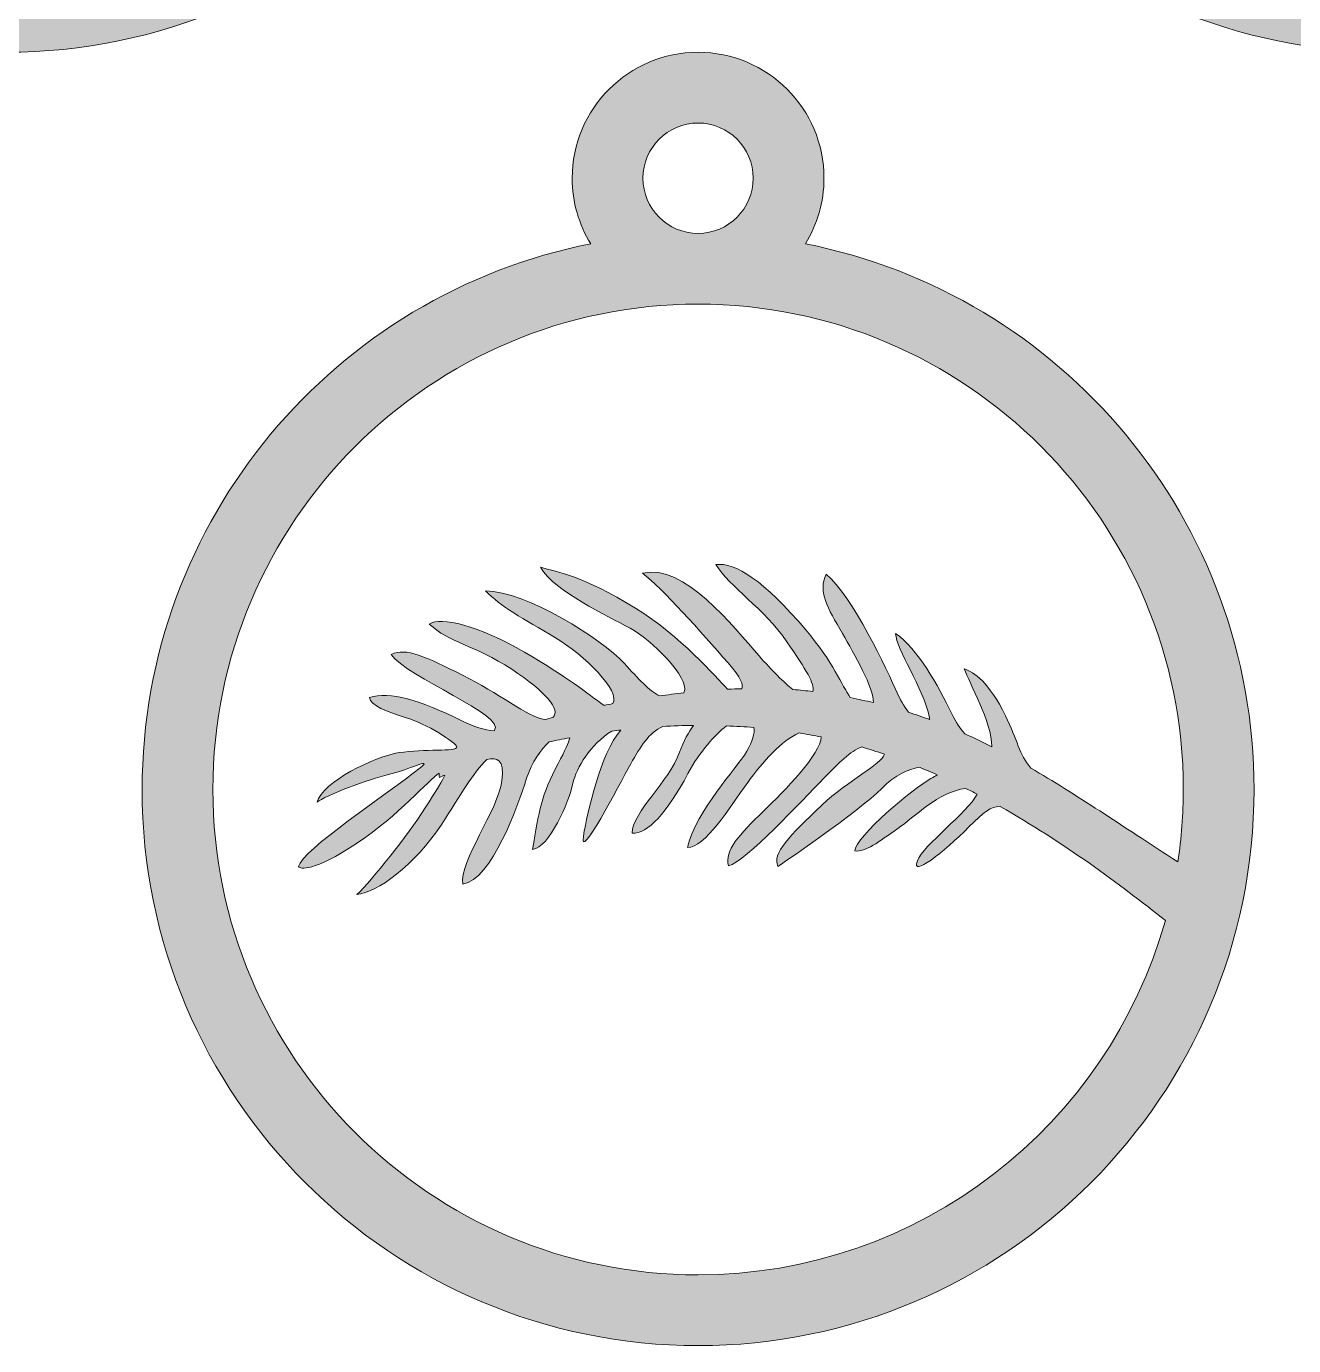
# Model space of a CAD drawing. Header units: inches. Extents: x -1104 to 5451, y -3757 to -136.
# Drawn here: x 3061.9 to 3509.8, y -1695.9 to -1229.8 of the extents above; entities that cross this region are included whole.
import ezdxf

# ---------------------------------------------------------------- set-up
doc = ezdxf.new("R2010")
doc.units = ezdxf.units.IN
doc.header["$MEASUREMENT"] = 0
doc.layers.add('Layer 1', color=7, linetype='Continuous')

# ---------------------------------------------------------------- blocks, each defined once
blk = doc.blocks.new('block 5')
at = {"layer": 'Layer 1', "true_color": 0xff8330}
h = blk.add_hatch(color=30, dxfattribs=at)
h.dxf.hatch_style = 2
edge = h.paths.add_edge_path()
edge.add_spline(control_points=[(3251.39, -1042.43), (3251.39, -947.06), (3183.1, -867.36), (3092.85, -849.62), (3097, -842.86), (3099.39, -834.92), (3099.39, -826.43), (3099.39, -801.89), (3079.43, -781.93), (3054.89, -781.93), (3030.35, -781.93), (3010.39, -801.89), (3010.39, -826.43), (3010.39, -834.92), (3012.78, -842.86), (3016.93, -849.62), (2926.68, -867.36), (2858.39, -947.06), (2858.39, -1042.43), (2858.39, -1150.78), (2946.54, -1238.93), (3054.89, -1238.93), (3163.24, -1238.93), (3251.39, -1150.78), (3251.39, -1042.43)], knot_values=[0, 0, 0, 0, 1, 1, 1, 2, 2, 2, 3, 3, 3, 4, 4, 4, 5, 5, 5, 6, 6, 6, 7, 7, 7, 8, 8, 8, 8], degree=3, periodic=1)
edge = h.paths.add_edge_path()
edge.add_spline(control_points=[(3054.89, -806.93), (3065.64, -806.93), (3074.39, -815.67), (3074.39, -826.43), (3074.39, -837.18), (3065.64, -845.93), (3054.89, -845.93), (3044.14, -845.93), (3035.39, -837.18), (3035.39, -826.43), (3035.39, -815.67), (3044.14, -806.93), (3054.89, -806.93)], knot_values=[0, 0, 0, 0, 1, 1, 1, 2, 2, 2, 3, 3, 3, 4, 4, 4, 4], degree=3, periodic=1)
edge = h.paths.add_edge_path()
edge.add_spline(control_points=[(3142.61, -1189.74), (3133.55, -1187.47), (3117.55, -1186.28), (3116.65, -1181.06), (3114.79, -1170.27), (3109.26, -1147.99), (3108.85, -1133.92), (3108.45, -1119.85), (3118.63, -1126.17), (3128.81, -1103.21), (3139, -1080.24), (3108.36, -1013.81), (3103.22, -1001.57), (3097.7, -988.41), (3061.84, -994.59), (3061.04, -1008.84), (3060.29, -1022.09), (3053.66, -1094.95), (3070.94, -1113.18), (3088.22, -1131.41), (3095.7, -1122.05), (3100.03, -1135.44), (3104.35, -1148.83), (3106.59, -1171.68), (3108.45, -1182.47), (3109.69, -1189.66), (3081.34, -1199.26), (3082.24, -1204.49), (3082.86, -1208.11), (3091.41, -1208.43), (3101.91, -1207.37), (3086.96, -1211.64), (3071.19, -1213.93), (3054.89, -1213.93), (3037.08, -1213.93), (3019.9, -1211.19), (3003.73, -1206.13), (3018.13, -1208.33), (3032.2, -1209.17), (3033, -1204.49), (3033.91, -1199.26), (3005.55, -1189.66), (3006.79, -1182.47), (3008.65, -1171.68), (3010.89, -1148.83), (3015.22, -1135.44), (3019.55, -1122.05), (3027.02, -1131.41), (3044.3, -1113.18), (3061.59, -1094.95), (3054.95, -1022.09), (3054.21, -1008.84), (3053.4, -994.59), (3017.55, -988.41), (3012.03, -1001.57), (3006.89, -1013.81), (2976.25, -1080.24), (2986.43, -1103.21), (2996.62, -1126.17), (3006.8, -1119.85), (3006.39, -1133.92), (3005.99, -1147.99), (3000.45, -1170.27), (2998.59, -1181.06), (2997.56, -1187.07), (2976.49, -1187.75), (2969.07, -1190.86), (2917.89, -1161.15), (2883.39, -1105.74), (2883.39, -1042.43), (2883.39, -947.86), (2960.33, -870.93), (3054.89, -870.93), (3149.46, -870.93), (3226.39, -947.86), (3226.39, -1042.43), (3226.39, -1068.96), (3220.33, -1094.11), (3209.53, -1116.55), (3204.34, -1113.91), (3178.53, -1103.56), (3166.05, -1098.61), (3153.38, -1093.58), (3140.14, -1091.19), (3138.94, -1091.85), (3137.15, -1092.85), (3197.51, -1115.14), (3209.28, -1117.06), (3202.85, -1130.3), (3194.77, -1142.6), (3185.3, -1153.68), (3181.07, -1149.72), (3163.8, -1136.02), (3155.3, -1129.34), (3146.37, -1122.34), (3136.13, -1117.67), (3134.92, -1118.07), (3133.14, -1118.66), (3174.74, -1149.47), (3184.83, -1154.24), (3172.78, -1168.21), (3158.53, -1180.22), (3142.61, -1189.74)], knot_values=[0, 0, 0, 0, 1, 1, 1, 2, 2, 2, 3, 3, 3, 4, 4, 4, 5, 5, 5, 6, 6, 6, 7, 7, 7, 8, 8, 8, 9, 9, 9, 10, 10, 10, 11, 11, 11, 12, 12, 12, 13, 13, 13, 14, 14, 14, 15, 15, 15, 16, 16, 16, 17, 17, 17, 18, 18, 18, 19, 19, 19, 20, 20, 20, 21, 21, 21, 22, 22, 22, 23, 23, 23, 24, 24, 24, 25, 25, 25, 26, 26, 26, 27, 27, 27, 28, 28, 28, 29, 29, 29, 30, 30, 30, 31, 31, 31, 32, 32, 32, 33, 33, 33, 34, 34, 34, 34], degree=3, periodic=1)
h = blk.add_hatch(color=30, dxfattribs=at)
h.dxf.hatch_style = 2
edge = h.paths.add_edge_path()
edge.add_spline(control_points=[(3740.19, -1042.43), (3740.19, -947.06), (3671.89, -867.36), (3581.65, -849.62), (3585.79, -842.86), (3588.19, -834.92), (3588.19, -826.43), (3588.19, -801.89), (3568.22, -781.93), (3543.69, -781.93), (3519.15, -781.93), (3499.19, -801.89), (3499.19, -826.43), (3499.19, -834.92), (3501.58, -842.86), (3505.72, -849.62), (3415.48, -867.36), (3347.19, -947.06), (3347.19, -1042.43), (3347.19, -1150.78), (3435.33, -1238.93), (3543.69, -1238.93), (3652.04, -1238.93), (3740.19, -1150.78), (3740.19, -1042.43)], knot_values=[0, 0, 0, 0, 1, 1, 1, 2, 2, 2, 3, 3, 3, 4, 4, 4, 5, 5, 5, 6, 6, 6, 7, 7, 7, 8, 8, 8, 8], degree=3, periodic=1)
edge = h.paths.add_edge_path()
edge.add_spline(control_points=[(3543.69, -806.93), (3554.44, -806.93), (3563.19, -815.67), (3563.19, -826.43), (3563.19, -837.18), (3554.44, -845.93), (3543.69, -845.93), (3532.93, -845.93), (3524.19, -837.18), (3524.19, -826.43), (3524.19, -815.67), (3532.93, -806.93), (3543.69, -806.93)], knot_values=[0, 0, 0, 0, 1, 1, 1, 2, 2, 2, 3, 3, 3, 4, 4, 4, 4], degree=3, periodic=1)
edge = h.paths.add_edge_path()
edge.add_spline(control_points=[(3543.69, -1213.93), (3449.12, -1213.93), (3372.19, -1136.99), (3372.19, -1042.43), (3372.19, -947.86), (3449.12, -870.93), (3543.69, -870.93), (3638.25, -870.93), (3715.19, -947.86), (3715.19, -1042.43), (3715.19, -1055.67), (3713.68, -1068.56), (3710.82, -1080.94), (3710.22, -1080.06), (3709.77, -1079.37), (3709.59, -1078.82), (3688.09, -1065.09), (3670.99, -1053.32), (3654.5, -1043.72), (3650.31, -1038.82), (3649.8, -1034.03), (3645.51, -1025.22), (3639.72, -1013.35), (3634.43, -1009.76), (3630.93, -1008.6), (3632.74, -1013.84), (3640.64, -1027.32), (3640.69, -1036.15), (3637.54, -1034.55), (3634.37, -1033.03), (3631.16, -1031.59), (3629.55, -1029.81), (3627.94, -1027.48), (3626.43, -1024.33), (3621.66, -1014.34), (3614.49, -1001.62), (3606.67, -996.14), (3606.88, -1002), (3616.4, -1014.85), (3618.64, -1025.97), (3618.68, -1026.18), (3618.7, -1026.36), (3618.74, -1026.54), (3616.28, -1025.65), (3613.77, -1024.8), (3611.22, -1024), (3609.61, -1021.74), (3608.12, -1019.24), (3607.21, -1017.15), (3604, -1009.77), (3591.23, -982.41), (3582.16, -975.23), (3579.1, -981.25), (3582.57, -986.95), (3587.89, -996.15), (3591.99, -1003.25), (3599.13, -1015.65), (3598.81, -1020.57), (3596.16, -1019.94), (3593.44, -1019.35), (3590.65, -1018.8), (3587.66, -1014.44), (3584.75, -1006.45), (3574.92, -994.87), (3560.05, -977.34), (3550, -970.88), (3543.18, -971.81), (3547.84, -979.62), (3560.29, -987.3), (3568.26, -999.06), (3575.22, -1009.34), (3578.11, -1013.74), (3577.42, -1016.65), (3575.14, -1016.36), (3572.8, -1016.13), (3570.39, -1015.96), (3567.18, -1013.45), (3563.06, -1009.29), (3558.45, -1004.08), (3549.21, -993.64), (3531.83, -971.2), (3517.26, -974.86), (3524.23, -980.21), (3537.91, -995.63), (3547.5, -1006.55), (3552.17, -1011.86), (3552.9, -1014.38), (3552.3, -1015.64), (3550.65, -1015.69), (3548.98, -1015.75), (3547.31, -1015.83), (3542.96, -1011.47), (3530.72, -996.94), (3514.77, -987.22), (3495.58, -975.52), (3487.74, -974.57), (3481.11, -972.72), (3486.49, -981.51), (3504.67, -989.82), (3512.86, -994.28), (3519.98, -998.15), (3534.18, -1011.58), (3531.88, -1017.11), (3528.97, -1017.43), (3526.07, -1017.79), (3523.17, -1018.2), (3519.54, -1016.33), (3515.84, -1012.22), (3510.8, -1006.7), (3502.82, -997.96), (3476.17, -981.27), (3461.74, -981.06), (3466.96, -986.59), (3474.96, -990.8), (3486.46, -997.69), (3496.57, -1003.75), (3509.67, -1016.6), (3506.75, -1020.92), (3505.71, -1021.12), (3504.68, -1021.33), (3503.66, -1021.54), (3497.35, -1017.21), (3491.26, -1011.87), (3475.56, -1002.76), (3459.07, -993.18), (3445.93, -990.15), (3441.87, -992.78), (3448.65, -999.4), (3457.83, -1000.12), (3471, -1008.77), (3483.12, -1016.73), (3488.33, -1023.11), (3485.64, -1025.75), (3484.63, -1026.02), (3483.63, -1026.29), (3482.65, -1026.57), (3477.01, -1025.77), (3465.73, -1016.86), (3453.84, -1010.96), (3440.17, -1004.18), (3433.73, -1001.07), (3428.4, -1003.51), (3433.73, -1011.69), (3469.39, -1024.99), (3464.83, -1030.51), (3461.37, -1030.28), (3457.63, -1029.09), (3453.57, -1027.08), (3438.36, -1019.57), (3427.92, -1016.39), (3420.69, -1018.8), (3421.09, -1021.61), (3426.88, -1023.87), (3433.71, -1025.88), (3440.54, -1027.89), (3451.58, -1034.7), (3451.58, -1036.31), (3451.58, -1037.92), (3439.99, -1036.88), (3431.22, -1038.24), (3422.46, -1039.61), (3404.05, -1048.62), (3402.2, -1055.78), (3404.85, -1053.45), (3420.77, -1047.5), (3427.44, -1045.97), (3434.11, -1044.44), (3443.57, -1039.68), (3438.62, -1043.66), (3426.85, -1053.13), (3396.89, -1072.5), (3395.69, -1078.53), (3396.25, -1079.25), (3400.59, -1080.7), (3416.43, -1070.17), (3431, -1060.48), (3441.54, -1047.88), (3445.39, -1045.43), (3445.31, -1045.96), (3445.32, -1046.48), (3445.5, -1046.98), (3446.09, -1046.7), (3446.7, -1046.43), (3447.31, -1046.16), (3446.73, -1047.9), (3444.29, -1051.58), (3440.38, -1057.79), (3434.11, -1067.76), (3421.73, -1083.19), (3416.27, -1088.33), (3423.42, -1087.77), (3436.52, -1078.21), (3446.25, -1063.5), (3453.1, -1053.14), (3457.25, -1045.34), (3462.24, -1040.62), (3465.86, -1039.96), (3468.51, -1040.4), (3467.51, -1048.17), (3466.19, -1058.55), (3452.5, -1076.58), (3453.66, -1084.74), (3464.05, -1083.05), (3473.08, -1057.2), (3476.27, -1047.32), (3478.16, -1041.49), (3481.31, -1037.21), (3484.19, -1034.45), (3486.59, -1033.93), (3489.03, -1033.43), (3491.51, -1032.97), (3491.06, -1034.7), (3489.83, -1037.55), (3487.41, -1042.07), (3481.43, -1053.26), (3480.61, -1058.75), (3478.36, -1072.44), (3484.28, -1071.81), (3491.2, -1055.79), (3492.62, -1049.1), (3493.79, -1043.61), (3498.88, -1035.23), (3506.4, -1030.63), (3507.45, -1030.49), (3508.51, -1030.37), (3509.57, -1030.25), (3502.33, -1038.55), (3497.8, -1059.13), (3496.32, -1067.78), (3494.7, -1077.25), (3508.68, -1049.98), (3513.07, -1042.21), (3516.59, -1036), (3519.33, -1031.33), (3524.37, -1028.99), (3527.98, -1028.79), (3531.61, -1028.67), (3535.26, -1028.62), (3533.56, -1030.9), (3531.73, -1034), (3530.3, -1038.09), (3526.56, -1048.75), (3513.82, -1058.94), (3513.53, -1066.67), (3519.08, -1067.06), (3525.83, -1059.43), (3533.27, -1045.65), (3537.56, -1037.72), (3542.72, -1032.01), (3546.93, -1028.78), (3550.15, -1028.91), (3553.39, -1029.09), (3556.62, -1029.36), (3556.89, -1031.38), (3556.21, -1034.18), (3554.09, -1037.74), (3550.07, -1044.48), (3536.58, -1058.23), (3533.06, -1071.73), (3539.28, -1072.01), (3547.88, -1057.75), (3554.39, -1048.79), (3559.63, -1041.58), (3566.48, -1033.91), (3572.54, -1031.28), (3575.17, -1031.7), (3577.79, -1032.18), (3580.4, -1032.71), (3580.34, -1038.47), (3567.28, -1051.92), (3560, -1058.9), (3551.45, -1067.13), (3546.04, -1073.01), (3547.64, -1078.21), (3553.68, -1076.74), (3573.25, -1055.48), (3581.38, -1047.19), (3586.63, -1041.85), (3590.71, -1037.7), (3594.68, -1036.25), (3597.38, -1037.04), (3600.07, -1037.88), (3602.73, -1038.78), (3601.75, -1042.33), (3589.87, -1048.11), (3580.6, -1056.79), (3569.07, -1067.59), (3562.94, -1074.01), (3565.09, -1078.43), (3565.09, -1078.43), (3593.63, -1059.16), (3601.77, -1050.87), (3606.49, -1046.07), (3611.28, -1044.12), (3615.06, -1043.4), (3617.18, -1044.27), (3619.29, -1045.16), (3621.38, -1046.09), (3620.77, -1046.47), (3620.03, -1046.91), (3619.12, -1047.41), (3613.24, -1050.64), (3592.31, -1068.02), (3592.22, -1072.97), (3596.27, -1073.36), (3600.45, -1069.88), (3607.42, -1065.09), (3613.44, -1060.96), (3621.6, -1052.18), (3631.47, -1050.86), (3632.83, -1051.54), (3634.18, -1052.22), (3635.53, -1052.92), (3631.92, -1059.6), (3616.56, -1070.8), (3614.36, -1076.48), (3611.91, -1082.81), (3623.68, -1073.34), (3632.54, -1064.51), (3637.84, -1059.23), (3640.28, -1057.18), (3643.6, -1057.29), (3667.54, -1070.73), (3688.45, -1086.77), (3705.21, -1100.07), (3681.48, -1166.36), (3618.04, -1213.93), (3543.69, -1213.93)], knot_values=[0, 0, 0, 0, 1, 1, 1, 2, 2, 2, 3, 3, 3, 4, 4, 4, 5, 5, 5, 6, 6, 6, 7, 7, 7, 8, 8, 8, 9, 9, 9, 10, 10, 10, 11, 11, 11, 12, 12, 12, 13, 13, 13, 14, 14, 14, 15, 15, 15, 16, 16, 16, 17, 17, 17, 18, 18, 18, 19, 19, 19, 20, 20, 20, 21, 21, 21, 22, 22, 22, 23, 23, 23, 24, 24, 24, 25, 25, 25, 26, 26, 26, 27, 27, 27, 28, 28, 28, 29, 29, 29, 30, 30, 30, 31, 31, 31, 32, 32, 32, 33, 33, 33, 34, 34, 34, 35, 35, 35, 36, 36, 36, 37, 37, 37, 38, 38, 38, 39, 39, 39, 40, 40, 40, 41, 41, 41, 42, 42, 42, 43, 43, 43, 44, 44, 44, 45, 45, 45, 46, 46, 46, 47, 47, 47, 48, 48, 48, 49, 49, 49, 50, 50, 50, 51, 51, 51, 52, 52, 52, 53, 53, 53, 54, 54, 54, 55, 55, 55, 56, 56, 56, 57, 57, 57, 58, 58, 58, 59, 59, 59, 60, 60, 60, 61, 61, 61, 62, 62, 62, 63, 63, 63, 64, 64, 64, 65, 65, 65, 66, 66, 66, 67, 67, 67, 68, 68, 68, 69, 69, 69, 70, 70, 70, 71, 71, 71, 72, 72, 72, 73, 73, 73, 74, 74, 74, 75, 75, 75, 76, 76, 76, 77, 77, 77, 78, 78, 78, 79, 79, 79, 80, 80, 80, 81, 81, 81, 82, 82, 82, 83, 83, 83, 84, 84, 84, 85, 85, 85, 86, 86, 86, 87, 87, 87, 88, 88, 88, 89, 89, 89, 90, 90, 90, 91, 91, 91, 92, 92, 92, 93, 93, 93, 94, 94, 94, 95, 95, 95, 96, 96, 96, 97, 97, 97, 98, 98, 98, 99, 99, 99, 100, 100, 100, 101, 101, 101, 102, 102, 102, 103, 103, 103, 104, 104, 104, 105, 105, 105, 106, 106, 106, 107, 107, 107, 108, 108, 108, 109, 109, 109, 109], degree=3, periodic=1)
h = blk.add_hatch(color=30, dxfattribs=at)
h.dxf.hatch_style = 2
edge = h.paths.add_edge_path()
edge.add_spline(control_points=[(3337.25, -1306.62), (3341.39, -1299.86), (3343.79, -1291.92), (3343.79, -1283.43), (3343.79, -1258.89), (3323.83, -1238.93), (3299.29, -1238.93), (3274.75, -1238.93), (3254.79, -1258.89), (3254.79, -1283.43), (3254.79, -1291.92), (3257.18, -1299.86), (3261.33, -1306.62), (3171.08, -1324.36), (3102.79, -1404.06), (3102.79, -1499.43), (3102.79, -1607.78), (3190.94, -1695.93), (3299.29, -1695.93), (3407.64, -1695.93), (3495.79, -1607.78), (3495.79, -1499.43), (3495.79, -1404.06), (3427.5, -1324.36), (3337.25, -1306.62)], knot_values=[0, 0, 0, 0, 1, 1, 1, 2, 2, 2, 3, 3, 3, 4, 4, 4, 5, 5, 5, 6, 6, 6, 7, 7, 7, 8, 8, 8, 8], degree=3, periodic=1)
edge = h.paths.add_edge_path()
edge.add_spline(control_points=[(3299.29, -1263.93), (3310.04, -1263.93), (3318.79, -1272.67), (3318.79, -1283.43), (3318.79, -1294.18), (3310.04, -1302.93), (3299.29, -1302.93), (3288.54, -1302.93), (3279.79, -1294.18), (3279.79, -1283.43), (3279.79, -1272.67), (3288.54, -1263.93), (3299.29, -1263.93)], knot_values=[0, 0, 0, 0, 1, 1, 1, 2, 2, 2, 3, 3, 3, 4, 4, 4, 4], degree=3, periodic=1)
edge = h.paths.add_edge_path()
edge.add_spline(control_points=[(3468.88, -1524.97), (3448.85, -1512.1), (3432.6, -1501.01), (3416.93, -1491.88), (3412.74, -1486.99), (3412.23, -1482.19), (3407.94, -1473.38), (3402.15, -1461.52), (3396.86, -1457.93), (3393.36, -1456.76), (3395.17, -1462), (3403.07, -1475.48), (3403.12, -1484.31), (3399.97, -1482.71), (3396.8, -1481.2), (3393.59, -1479.76), (3391.98, -1477.97), (3390.37, -1475.65), (3388.86, -1472.49), (3384.09, -1462.5), (3376.92, -1449.78), (3369.1, -1444.3), (3369.31, -1450.16), (3378.84, -1463.01), (3381.07, -1474.14), (3381.11, -1474.34), (3381.13, -1474.52), (3381.17, -1474.71), (3378.71, -1473.81), (3376.2, -1472.97), (3373.65, -1472.16), (3372.04, -1469.9), (3370.55, -1467.4), (3369.65, -1465.32), (3366.43, -1457.93), (3353.66, -1430.57), (3344.59, -1423.39), (3341.54, -1429.41), (3345, -1435.11), (3350.32, -1444.32), (3354.42, -1451.41), (3361.56, -1463.81), (3361.24, -1468.74), (3358.59, -1468.1), (3355.87, -1467.51), (3353.08, -1466.97), (3350.09, -1462.61), (3347.18, -1454.62), (3337.35, -1443.04), (3322.48, -1425.5), (3312.43, -1419.04), (3305.61, -1419.97), (3310.27, -1427.79), (3322.72, -1435.46), (3330.69, -1447.22), (3337.65, -1457.5), (3340.54, -1461.9), (3339.85, -1464.81), (3337.57, -1464.52), (3335.23, -1464.29), (3332.82, -1464.12), (3329.61, -1461.62), (3325.49, -1457.45), (3320.88, -1452.24), (3311.64, -1441.8), (3294.26, -1419.36), (3279.69, -1423.02), (3286.66, -1428.38), (3300.34, -1443.79), (3309.94, -1454.71), (3314.6, -1460.02), (3315.33, -1462.54), (3314.73, -1463.8), (3313.08, -1463.85), (3311.41, -1463.91), (3309.74, -1464), (3305.39, -1459.63), (3293.15, -1445.11), (3277.2, -1435.39), (3258.01, -1423.68), (3250.17, -1422.73), (3243.54, -1420.89), (3248.92, -1429.67), (3267.1, -1437.98), (3275.29, -1442.44), (3282.41, -1446.32), (3296.61, -1459.74), (3294.31, -1465.27), (3291.4, -1465.59), (3288.5, -1465.96), (3285.6, -1466.36), (3281.97, -1464.5), (3278.27, -1460.39), (3273.23, -1454.86), (3265.25, -1446.12), (3238.6, -1429.43), (3224.17, -1429.23), (3229.39, -1434.75), (3237.4, -1438.96), (3248.89, -1445.85), (3259, -1451.91), (3272.1, -1464.76), (3269.18, -1469.09), (3268.14, -1469.28), (3267.11, -1469.49), (3266.09, -1469.7), (3259.78, -1465.37), (3253.69, -1460.04), (3237.99, -1450.92), (3221.5, -1441.35), (3208.36, -1438.31), (3204.3, -1440.95), (3211.08, -1447.57), (3220.26, -1448.28), (3233.43, -1456.93), (3245.55, -1464.89), (3250.76, -1471.27), (3248.07, -1473.91), (3247.06, -1474.18), (3246.06, -1474.45), (3245.08, -1474.73), (3239.44, -1473.93), (3228.16, -1465.03), (3216.27, -1459.13), (3202.6, -1452.35), (3196.16, -1449.23), (3190.83, -1451.68), (3196.16, -1459.85), (3231.82, -1473.15), (3227.26, -1478.68), (3223.8, -1478.44), (3220.06, -1477.25), (3216, -1475.24), (3200.79, -1467.73), (3190.35, -1464.55), (3183.12, -1466.96), (3183.52, -1469.78), (3189.31, -1472.04), (3196.14, -1474.05), (3202.97, -1476.06), (3214.01, -1482.86), (3214.01, -1484.47), (3214.01, -1486.08), (3202.42, -1485.04), (3193.65, -1486.41), (3184.89, -1487.77), (3166.48, -1496.79), (3164.63, -1503.94), (3167.28, -1501.61), (3183.2, -1495.66), (3189.87, -1494.13), (3196.54, -1492.61), (3206, -1487.84), (3201.05, -1491.82), (3189.28, -1501.3), (3159.32, -1520.66), (3158.12, -1526.69), (3158.68, -1527.41), (3163.02, -1528.86), (3178.86, -1518.33), (3193.44, -1508.64), (3203.98, -1496.04), (3207.82, -1493.6), (3207.74, -1494.12), (3207.75, -1494.64), (3207.93, -1495.14), (3208.52, -1494.86), (3209.13, -1494.6), (3209.74, -1494.32), (3209.16, -1496.06), (3206.72, -1499.74), (3202.81, -1505.95), (3196.54, -1515.92), (3184.16, -1531.35), (3178.7, -1536.5), (3185.85, -1535.94), (3198.95, -1526.37), (3208.68, -1511.66), (3215.53, -1501.3), (3219.68, -1493.51), (3224.67, -1488.78), (3228.3, -1488.12), (3230.94, -1488.56), (3229.94, -1496.34), (3228.62, -1506.71), (3214.93, -1524.75), (3216.09, -1532.9), (3226.48, -1531.21), (3235.51, -1505.36), (3238.7, -1495.48), (3240.59, -1489.65), (3243.74, -1485.37), (3246.62, -1482.62), (3249.02, -1482.09), (3251.46, -1481.59), (3253.94, -1481.13), (3253.5, -1482.87), (3252.26, -1485.71), (3249.84, -1490.23), (3243.86, -1501.43), (3243.04, -1506.92), (3240.79, -1520.61), (3246.71, -1519.98), (3253.63, -1503.96), (3255.05, -1497.26), (3256.22, -1491.78), (3261.31, -1483.4), (3268.83, -1478.79), (3269.89, -1478.66), (3270.95, -1478.54), (3272, -1478.41), (3264.77, -1486.72), (3260.23, -1507.29), (3258.75, -1515.94), (3257.13, -1525.41), (3271.11, -1498.14), (3275.5, -1490.38), (3279.02, -1484.16), (3281.76, -1479.49), (3286.8, -1477.16), (3290.41, -1476.96), (3294.04, -1476.83), (3297.7, -1476.79), (3295.99, -1479.07), (3294.16, -1482.17), (3292.73, -1486.25), (3288.99, -1496.91), (3276.25, -1507.11), (3275.96, -1514.83), (3281.52, -1515.23), (3288.26, -1507.6), (3295.71, -1493.81), (3299.99, -1485.88), (3305.15, -1480.17), (3309.36, -1476.95), (3312.58, -1477.07), (3315.82, -1477.26), (3319.05, -1477.52), (3319.32, -1479.54), (3318.64, -1482.34), (3316.52, -1485.9), (3312.5, -1492.64), (3299.01, -1506.39), (3295.5, -1519.89), (3301.71, -1520.17), (3310.31, -1505.91), (3316.82, -1496.95), (3322.06, -1489.74), (3328.91, -1482.08), (3334.97, -1479.44), (3337.6, -1479.87), (3340.22, -1480.34), (3342.83, -1480.87), (3342.77, -1486.63), (3329.71, -1500.08), (3322.44, -1507.07), (3313.88, -1515.29), (3308.47, -1521.18), (3310.07, -1526.38), (3316.11, -1524.9), (3335.68, -1503.64), (3343.81, -1495.36), (3349.06, -1490.02), (3353.14, -1485.87), (3357.11, -1484.41), (3359.81, -1485.2), (3362.5, -1486.04), (3365.16, -1486.94), (3364.18, -1490.5), (3352.3, -1496.27), (3343.04, -1504.95), (3331.5, -1515.75), (3325.37, -1522.18), (3327.52, -1526.6), (3327.52, -1526.6), (3356.06, -1507.32), (3364.2, -1499.03), (3368.92, -1494.23), (3373.71, -1492.28), (3377.49, -1491.56), (3379.61, -1492.43), (3381.72, -1493.33), (3383.81, -1494.25), (3383.2, -1494.64), (3382.46, -1495.07), (3381.55, -1495.57), (3375.67, -1498.8), (3354.74, -1516.19), (3354.66, -1521.14), (3358.7, -1521.52), (3362.88, -1518.04), (3369.85, -1513.26), (3375.87, -1509.12), (3384.03, -1500.34), (3393.9, -1499.02), (3395.26, -1499.7), (3396.62, -1500.39), (3397.96, -1501.08), (3394.35, -1507.77), (3378.99, -1518.96), (3376.79, -1524.65), (3374.34, -1530.97), (3386.11, -1521.5), (3394.97, -1512.67), (3400.27, -1507.4), (3402.71, -1505.34), (3406.03, -1505.45), (3428.47, -1518.05), (3448.24, -1532.93), (3464.44, -1545.7), (3444.19, -1617.86), (3377.82, -1670.93), (3299.29, -1670.93), (3204.72, -1670.93), (3127.79, -1593.99), (3127.79, -1499.43), (3127.79, -1404.86), (3204.72, -1327.93), (3299.29, -1327.93), (3393.85, -1327.93), (3470.79, -1404.86), (3470.79, -1499.43), (3470.79, -1508.11), (3470.13, -1516.63), (3468.88, -1524.97)], knot_values=[0, 0, 0, 0, 1, 1, 1, 2, 2, 2, 3, 3, 3, 4, 4, 4, 5, 5, 5, 6, 6, 6, 7, 7, 7, 8, 8, 8, 9, 9, 9, 10, 10, 10, 11, 11, 11, 12, 12, 12, 13, 13, 13, 14, 14, 14, 15, 15, 15, 16, 16, 16, 17, 17, 17, 18, 18, 18, 19, 19, 19, 20, 20, 20, 21, 21, 21, 22, 22, 22, 23, 23, 23, 24, 24, 24, 25, 25, 25, 26, 26, 26, 27, 27, 27, 28, 28, 28, 29, 29, 29, 30, 30, 30, 31, 31, 31, 32, 32, 32, 33, 33, 33, 34, 34, 34, 35, 35, 35, 36, 36, 36, 37, 37, 37, 38, 38, 38, 39, 39, 39, 40, 40, 40, 41, 41, 41, 42, 42, 42, 43, 43, 43, 44, 44, 44, 45, 45, 45, 46, 46, 46, 47, 47, 47, 48, 48, 48, 49, 49, 49, 50, 50, 50, 51, 51, 51, 52, 52, 52, 53, 53, 53, 54, 54, 54, 55, 55, 55, 56, 56, 56, 57, 57, 57, 58, 58, 58, 59, 59, 59, 60, 60, 60, 61, 61, 61, 62, 62, 62, 63, 63, 63, 64, 64, 64, 65, 65, 65, 66, 66, 66, 67, 67, 67, 68, 68, 68, 69, 69, 69, 70, 70, 70, 71, 71, 71, 72, 72, 72, 73, 73, 73, 74, 74, 74, 75, 75, 75, 76, 76, 76, 77, 77, 77, 78, 78, 78, 79, 79, 79, 80, 80, 80, 81, 81, 81, 82, 82, 82, 83, 83, 83, 84, 84, 84, 85, 85, 85, 86, 86, 86, 87, 87, 87, 88, 88, 88, 89, 89, 89, 90, 90, 90, 91, 91, 91, 92, 92, 92, 93, 93, 93, 94, 94, 94, 95, 95, 95, 96, 96, 96, 97, 97, 97, 98, 98, 98, 99, 99, 99, 100, 100, 100, 101, 101, 101, 102, 102, 102, 103, 103, 103, 104, 104, 104, 105, 105, 105, 106, 106, 106, 107, 107, 107, 108, 108, 108, 108], degree=3, periodic=1)
at = {"layer": 'Layer 1', "lineweight": 0}
for points, knots in [([(3251.39, -1042.43), (3251.39, -947.06), (3183.1, -867.36), (3092.85, -849.62), (3097, -842.86), (3099.39, -834.92), (3099.39, -826.43), (3099.39, -801.89), (3079.43, -781.93), (3054.89, -781.93), (3030.35, -781.93), (3010.39, -801.89), (3010.39, -826.43), (3010.39, -834.92), (3012.78, -842.86), (3016.93, -849.62), (2926.68, -867.36), (2858.39, -947.06), (2858.39, -1042.43), (2858.39, -1150.78), (2946.54, -1238.93), (3054.89, -1238.93), (3163.24, -1238.93), (3251.39, -1150.78), (3251.39, -1042.43)], [0, 0, 0, 0, 1, 1, 1, 2, 2, 2, 3, 3, 3, 4, 4, 4, 5, 5, 5, 6, 6, 6, 7, 7, 7, 8, 8, 8, 8]), ([(3740.19, -1042.43), (3740.19, -947.06), (3671.89, -867.36), (3581.65, -849.62), (3585.79, -842.86), (3588.19, -834.92), (3588.19, -826.43), (3588.19, -801.89), (3568.22, -781.93), (3543.69, -781.93), (3519.15, -781.93), (3499.19, -801.89), (3499.19, -826.43), (3499.19, -834.92), (3501.58, -842.86), (3505.72, -849.62), (3415.48, -867.36), (3347.19, -947.06), (3347.19, -1042.43), (3347.19, -1150.78), (3435.33, -1238.93), (3543.69, -1238.93), (3652.04, -1238.93), (3740.19, -1150.78), (3740.19, -1042.43)], [0, 0, 0, 0, 1, 1, 1, 2, 2, 2, 3, 3, 3, 4, 4, 4, 5, 5, 5, 6, 6, 6, 7, 7, 7, 8, 8, 8, 8]), ([(3337.25, -1306.62), (3341.39, -1299.86), (3343.79, -1291.92), (3343.79, -1283.43), (3343.79, -1258.89), (3323.83, -1238.93), (3299.29, -1238.93), (3274.75, -1238.93), (3254.79, -1258.89), (3254.79, -1283.43), (3254.79, -1291.92), (3257.18, -1299.86), (3261.33, -1306.62), (3171.08, -1324.36), (3102.79, -1404.06), (3102.79, -1499.43), (3102.79, -1607.78), (3190.94, -1695.93), (3299.29, -1695.93), (3407.64, -1695.93), (3495.79, -1607.78), (3495.79, -1499.43), (3495.79, -1404.06), (3427.5, -1324.36), (3337.25, -1306.62)], [0, 0, 0, 0, 1, 1, 1, 2, 2, 2, 3, 3, 3, 4, 4, 4, 5, 5, 5, 6, 6, 6, 7, 7, 7, 8, 8, 8, 8]), ([(3299.29, -1263.93), (3310.04, -1263.93), (3318.79, -1272.67), (3318.79, -1283.43), (3318.79, -1294.18), (3310.04, -1302.93), (3299.29, -1302.93), (3288.54, -1302.93), (3279.79, -1294.18), (3279.79, -1283.43), (3279.79, -1272.67), (3288.54, -1263.93), (3299.29, -1263.93)], [0, 0, 0, 0, 1, 1, 1, 2, 2, 2, 3, 3, 3, 4, 4, 4, 4]), ([(3468.88, -1524.97), (3448.85, -1512.1), (3432.6, -1501.01), (3416.93, -1491.88), (3412.74, -1486.99), (3412.23, -1482.19), (3407.94, -1473.38), (3402.15, -1461.52), (3396.86, -1457.93), (3393.36, -1456.76), (3395.17, -1462), (3403.07, -1475.48), (3403.12, -1484.31), (3399.97, -1482.71), (3396.8, -1481.2), (3393.59, -1479.76), (3391.98, -1477.97), (3390.37, -1475.65), (3388.86, -1472.49), (3384.09, -1462.5), (3376.92, -1449.78), (3369.1, -1444.3), (3369.31, -1450.16), (3378.84, -1463.01), (3381.07, -1474.14), (3381.11, -1474.34), (3381.13, -1474.52), (3381.17, -1474.71), (3378.71, -1473.81), (3376.2, -1472.97), (3373.65, -1472.16), (3372.04, -1469.9), (3370.55, -1467.4), (3369.65, -1465.32), (3366.43, -1457.93), (3353.66, -1430.57), (3344.59, -1423.39), (3341.54, -1429.41), (3345, -1435.11), (3350.32, -1444.32), (3354.42, -1451.41), (3361.56, -1463.81), (3361.24, -1468.74), (3358.59, -1468.1), (3355.87, -1467.51), (3353.08, -1466.97), (3350.09, -1462.61), (3347.18, -1454.62), (3337.35, -1443.04), (3322.48, -1425.5), (3312.43, -1419.04), (3305.61, -1419.97), (3310.27, -1427.79), (3322.72, -1435.46), (3330.69, -1447.22), (3337.65, -1457.5), (3340.54, -1461.9), (3339.85, -1464.81), (3337.57, -1464.52), (3335.23, -1464.29), (3332.82, -1464.12), (3329.61, -1461.62), (3325.49, -1457.45), (3320.88, -1452.24), (3311.64, -1441.8), (3294.26, -1419.36), (3279.69, -1423.02), (3286.66, -1428.38), (3300.34, -1443.79), (3309.94, -1454.71), (3314.6, -1460.02), (3315.33, -1462.54), (3314.73, -1463.8), (3313.08, -1463.85), (3311.41, -1463.91), (3309.74, -1464), (3305.39, -1459.63), (3293.15, -1445.11), (3277.2, -1435.39), (3258.01, -1423.68), (3250.17, -1422.73), (3243.54, -1420.89), (3248.92, -1429.67), (3267.1, -1437.98), (3275.29, -1442.44), (3282.41, -1446.32), (3296.61, -1459.74), (3294.31, -1465.27), (3291.4, -1465.59), (3288.5, -1465.96), (3285.6, -1466.36), (3281.97, -1464.5), (3278.27, -1460.39), (3273.23, -1454.86), (3265.25, -1446.12), (3238.6, -1429.43), (3224.17, -1429.23), (3229.39, -1434.75), (3237.4, -1438.96), (3248.89, -1445.85), (3259, -1451.91), (3272.1, -1464.76), (3269.18, -1469.09), (3268.14, -1469.28), (3267.11, -1469.49), (3266.09, -1469.7), (3259.78, -1465.37), (3253.69, -1460.04), (3237.99, -1450.92), (3221.5, -1441.35), (3208.36, -1438.31), (3204.3, -1440.95), (3211.08, -1447.57), (3220.26, -1448.28), (3233.43, -1456.93), (3245.55, -1464.89), (3250.76, -1471.27), (3248.07, -1473.91), (3247.06, -1474.18), (3246.06, -1474.45), (3245.08, -1474.73), (3239.44, -1473.93), (3228.16, -1465.03), (3216.27, -1459.13), (3202.6, -1452.35), (3196.16, -1449.23), (3190.83, -1451.68), (3196.16, -1459.85), (3231.82, -1473.15), (3227.26, -1478.68), (3223.8, -1478.44), (3220.06, -1477.25), (3216, -1475.24), (3200.79, -1467.73), (3190.35, -1464.55), (3183.12, -1466.96), (3183.52, -1469.78), (3189.31, -1472.04), (3196.14, -1474.05), (3202.97, -1476.06), (3214.01, -1482.86), (3214.01, -1484.47), (3214.01, -1486.08), (3202.42, -1485.04), (3193.65, -1486.41), (3184.89, -1487.77), (3166.48, -1496.79), (3164.63, -1503.94), (3167.28, -1501.61), (3183.2, -1495.66), (3189.87, -1494.13), (3196.54, -1492.61), (3206, -1487.84), (3201.05, -1491.82), (3189.28, -1501.3), (3159.32, -1520.66), (3158.12, -1526.69), (3158.68, -1527.41), (3163.02, -1528.86), (3178.86, -1518.33), (3193.44, -1508.64), (3203.98, -1496.04), (3207.82, -1493.6), (3207.74, -1494.12), (3207.75, -1494.64), (3207.93, -1495.14), (3208.52, -1494.86), (3209.13, -1494.6), (3209.74, -1494.32), (3209.16, -1496.06), (3206.72, -1499.74), (3202.81, -1505.95), (3196.54, -1515.92), (3184.16, -1531.35), (3178.7, -1536.5), (3185.85, -1535.94), (3198.95, -1526.37), (3208.68, -1511.66), (3215.53, -1501.3), (3219.68, -1493.51), (3224.67, -1488.78), (3228.3, -1488.12), (3230.94, -1488.56), (3229.94, -1496.34), (3228.62, -1506.71), (3214.93, -1524.75), (3216.09, -1532.9), (3226.48, -1531.21), (3235.51, -1505.36), (3238.7, -1495.48), (3240.59, -1489.65), (3243.74, -1485.37), (3246.62, -1482.62), (3249.02, -1482.09), (3251.46, -1481.59), (3253.94, -1481.13), (3253.5, -1482.87), (3252.26, -1485.71), (3249.84, -1490.23), (3243.86, -1501.43), (3243.04, -1506.92), (3240.79, -1520.61), (3246.71, -1519.98), (3253.63, -1503.96), (3255.05, -1497.26), (3256.22, -1491.78), (3261.31, -1483.4), (3268.83, -1478.79), (3269.89, -1478.66), (3270.95, -1478.54), (3272, -1478.41), (3264.77, -1486.72), (3260.23, -1507.29), (3258.75, -1515.94), (3257.13, -1525.41), (3271.11, -1498.14), (3275.5, -1490.38), (3279.02, -1484.16), (3281.76, -1479.49), (3286.8, -1477.16), (3290.41, -1476.96), (3294.04, -1476.83), (3297.7, -1476.79), (3295.99, -1479.07), (3294.16, -1482.17), (3292.73, -1486.25), (3288.99, -1496.91), (3276.25, -1507.11), (3275.96, -1514.83), (3281.52, -1515.23), (3288.26, -1507.6), (3295.71, -1493.81), (3299.99, -1485.88), (3305.15, -1480.17), (3309.36, -1476.95), (3312.58, -1477.07), (3315.82, -1477.26), (3319.05, -1477.52), (3319.32, -1479.54), (3318.64, -1482.34), (3316.52, -1485.9), (3312.5, -1492.64), (3299.01, -1506.39), (3295.5, -1519.89), (3301.71, -1520.17), (3310.31, -1505.91), (3316.82, -1496.95), (3322.06, -1489.74), (3328.91, -1482.08), (3334.97, -1479.44), (3337.6, -1479.87), (3340.22, -1480.34), (3342.83, -1480.87), (3342.77, -1486.63), (3329.71, -1500.08), (3322.44, -1507.07), (3313.88, -1515.29), (3308.47, -1521.18), (3310.07, -1526.38), (3316.11, -1524.9), (3335.68, -1503.64), (3343.81, -1495.36), (3349.06, -1490.02), (3353.14, -1485.87), (3357.11, -1484.41), (3359.81, -1485.2), (3362.5, -1486.04), (3365.16, -1486.94), (3364.18, -1490.5), (3352.3, -1496.27), (3343.04, -1504.95), (3331.5, -1515.75), (3325.37, -1522.18), (3327.52, -1526.6), (3327.52, -1526.6), (3356.06, -1507.32), (3364.2, -1499.03), (3368.92, -1494.23), (3373.71, -1492.28), (3377.49, -1491.56), (3379.61, -1492.43), (3381.72, -1493.33), (3383.81, -1494.25), (3383.2, -1494.64), (3382.46, -1495.07), (3381.55, -1495.57), (3375.67, -1498.8), (3354.74, -1516.19), (3354.66, -1521.14), (3358.7, -1521.52), (3362.88, -1518.04), (3369.85, -1513.26), (3375.87, -1509.12), (3384.03, -1500.34), (3393.9, -1499.02), (3395.26, -1499.7), (3396.62, -1500.39), (3397.96, -1501.08), (3394.35, -1507.77), (3378.99, -1518.96), (3376.79, -1524.65), (3374.34, -1530.97), (3386.11, -1521.5), (3394.97, -1512.67), (3400.27, -1507.4), (3402.71, -1505.34), (3406.03, -1505.45), (3428.47, -1518.05), (3448.24, -1532.93), (3464.44, -1545.7), (3444.19, -1617.86), (3377.82, -1670.93), (3299.29, -1670.93), (3204.72, -1670.93), (3127.79, -1593.99), (3127.79, -1499.43), (3127.79, -1404.86), (3204.72, -1327.93), (3299.29, -1327.93), (3393.85, -1327.93), (3470.79, -1404.86), (3470.79, -1499.43), (3470.79, -1508.11), (3470.13, -1516.63), (3468.88, -1524.97)], [0, 0, 0, 0, 1, 1, 1, 2, 2, 2, 3, 3, 3, 4, 4, 4, 5, 5, 5, 6, 6, 6, 7, 7, 7, 8, 8, 8, 9, 9, 9, 10, 10, 10, 11, 11, 11, 12, 12, 12, 13, 13, 13, 14, 14, 14, 15, 15, 15, 16, 16, 16, 17, 17, 17, 18, 18, 18, 19, 19, 19, 20, 20, 20, 21, 21, 21, 22, 22, 22, 23, 23, 23, 24, 24, 24, 25, 25, 25, 26, 26, 26, 27, 27, 27, 28, 28, 28, 29, 29, 29, 30, 30, 30, 31, 31, 31, 32, 32, 32, 33, 33, 33, 34, 34, 34, 35, 35, 35, 36, 36, 36, 37, 37, 37, 38, 38, 38, 39, 39, 39, 40, 40, 40, 41, 41, 41, 42, 42, 42, 43, 43, 43, 44, 44, 44, 45, 45, 45, 46, 46, 46, 47, 47, 47, 48, 48, 48, 49, 49, 49, 50, 50, 50, 51, 51, 51, 52, 52, 52, 53, 53, 53, 54, 54, 54, 55, 55, 55, 56, 56, 56, 57, 57, 57, 58, 58, 58, 59, 59, 59, 60, 60, 60, 61, 61, 61, 62, 62, 62, 63, 63, 63, 64, 64, 64, 65, 65, 65, 66, 66, 66, 67, 67, 67, 68, 68, 68, 69, 69, 69, 70, 70, 70, 71, 71, 71, 72, 72, 72, 73, 73, 73, 74, 74, 74, 75, 75, 75, 76, 76, 76, 77, 77, 77, 78, 78, 78, 79, 79, 79, 80, 80, 80, 81, 81, 81, 82, 82, 82, 83, 83, 83, 84, 84, 84, 85, 85, 85, 86, 86, 86, 87, 87, 87, 88, 88, 88, 89, 89, 89, 90, 90, 90, 91, 91, 91, 92, 92, 92, 93, 93, 93, 94, 94, 94, 95, 95, 95, 96, 96, 96, 97, 97, 97, 98, 98, 98, 99, 99, 99, 100, 100, 100, 101, 101, 101, 102, 102, 102, 103, 103, 103, 104, 104, 104, 105, 105, 105, 106, 106, 106, 107, 107, 107, 108, 108, 108, 108])]:
    blk.add_open_spline(points, degree=3, knots=knots, dxfattribs=at)

msp = doc.modelspace()

# ---------------------------------------------------------------- block references
at = {"layer": 'Layer 1'}
msp.add_blockref('block 5', (0, 0), dxfattribs=at)

doc.saveas('drawing.dxf')
